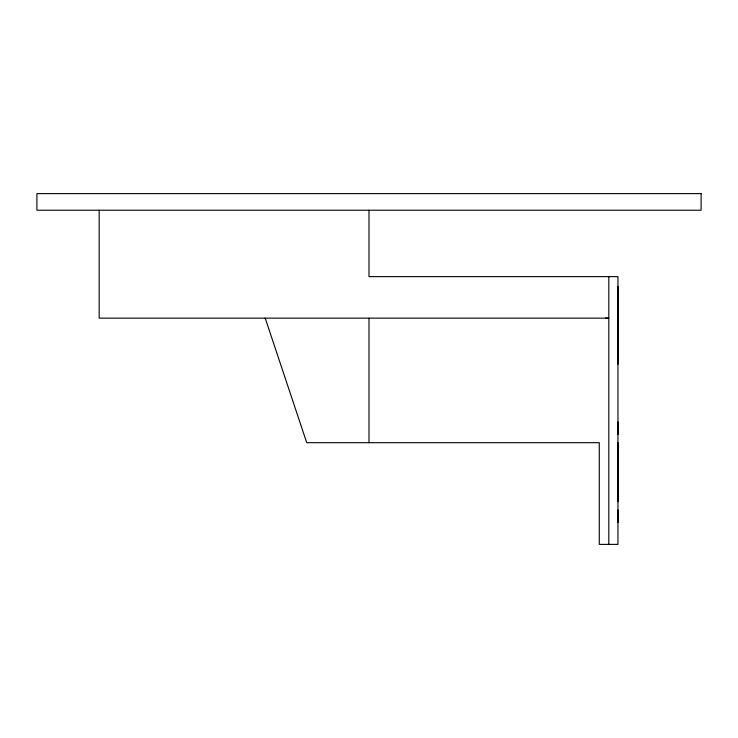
<?xml version="1.0" encoding="UTF-8"?>
<svg xmlns="http://www.w3.org/2000/svg" width="738" height="738" viewBox="0 0 738 738"><rect width="100%" height="100%" fill="white"/><g stroke="black" fill="none" stroke-linecap="round" stroke-linejoin="round"><path stroke-width="1.11" d="M608.822 544.386L608.822 276.63M605.455 318.152L608.822 318.143L99.169 318.152L99.169 210.219M265.219 318.152L306.731 442.689L599.274 442.689L599.274 544.386L617.955 544.386L617.955 276.63L369 276.639L369 210.219M617.955 286.593L617.955 364.221M617.955 421.933L617.955 434.387M617.955 442.689L617.955 501.637M617.955 509.94L617.955 522.384M369 318.152L369 442.689M701.1 193.614L36.9 193.614L36.9 210.219L701.1 210.219L701.1 193.614"/></g></svg>
